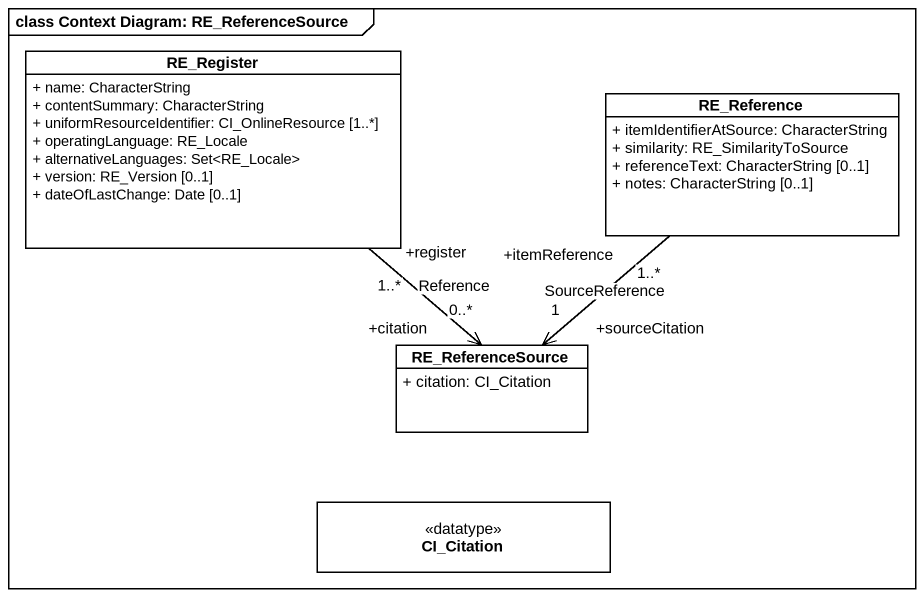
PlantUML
@startuml
mainframe class Context Diagram: RE_ReferenceSource
hide circle
hide empty members
skinparam classAttributeIconSize 0
class RE_Register {
  + name: CharacterString
  + contentSummary: CharacterString
  + uniformResourceIdentifier: CI_OnlineResource [1..*]
  + operatingLanguage: RE_Locale
  + alternativeLanguages: Set<RE_Locale>
  + version: RE_Version [0..1]
  + dateOfLastChange: Date [0..1]
}
class RE_Reference {
  + itemIdentifierAtSource: CharacterString
  + similarity: RE_SimilarityToSource
  + referenceText: CharacterString [0..1]
  + notes: CharacterString [0..1]
}
class RE_ReferenceSource {
  + citation: CI_Citation
}
class CI_Citation <<datatype>>
RE_Register "+register\n1..*" --> "+citation\n0..*" RE_ReferenceSource : Reference
RE_Reference "+itemReference\n1..*" --> "+sourceCitation\n1" RE_ReferenceSource : SourceReference
@enduml
